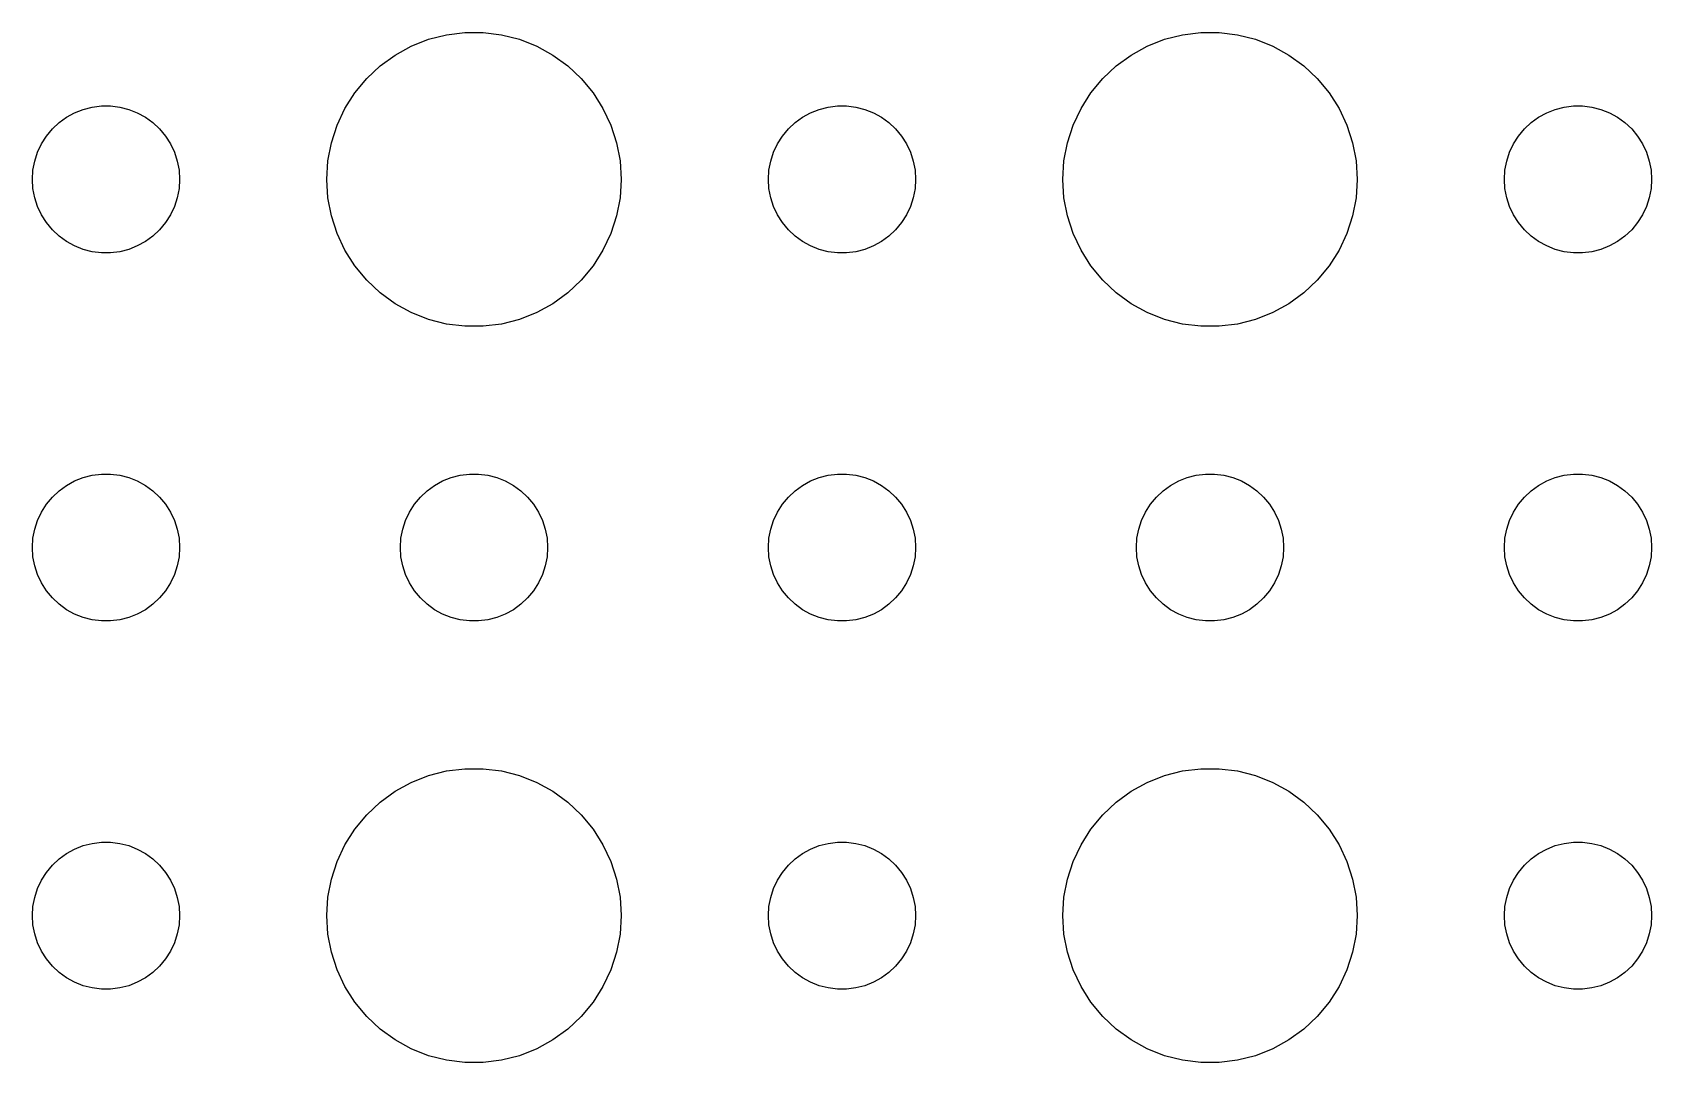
# Model space of a CAD drawing. Header units: metres. Extents: x -142 to 142, y -142 to 142.
# Drawn here: x -39 to -6, y -107.99 to -87.01 of the extents above; entities that cross this region are included whole.
import ezdxf

# ---------------------------------------------------------------- set-up
doc = ezdxf.new("R2010")
doc.units = ezdxf.units.M

msp = doc.modelspace()

# ---------------------------------------------------------------- linework, layer by layer
for p, q in [((-30.927, -87.1468), (-30.5621, -87.0531)), ((-30.5621, -87.0531), (-30.1884, -87.0059)), ((-30.1884, -87.0059), (-29.8116, -87.0059)), ((-29.8116, -87.0059), (-29.4379, -87.0531)), ((-29.4379, -87.0531), (-29.0729, -87.1468)), ((-15.927, -87.1468), (-15.5621, -87.0531)), ((-15.5621, -87.0531), (-15.1884, -87.0059)), ((-15.1884, -87.0059), (-14.8116, -87.0059)), ((-14.8116, -87.0059), (-14.4379, -87.0531)), ((-14.4379, -87.0531), (-14.0729, -87.1468)), ((-31.6075, -87.467), (-31.2773, -87.2855)), ((-31.2773, -87.2855), (-30.927, -87.1468)), ((-29.0729, -87.1468), (-28.7227, -87.2855)), ((-28.7227, -87.2855), (-28.3925, -87.467)), ((-16.6075, -87.467), (-16.2773, -87.2855)), ((-16.2773, -87.2855), (-15.927, -87.1468)), ((-14.0729, -87.1468), (-13.7227, -87.2855)), ((-13.7227, -87.2855), (-13.3925, -87.467)), ((-32.1869, -87.9464), (-31.9123, -87.6885)), ((-31.9123, -87.6885), (-31.6075, -87.467)), ((-28.3925, -87.467), (-28.0877, -87.6885)), ((-28.0877, -87.6885), (-27.8131, -87.9464)), ((-17.1869, -87.9464), (-16.9123, -87.6885)), ((-16.9123, -87.6885), (-16.6075, -87.467)), ((-13.3925, -87.467), (-13.0877, -87.6885)), ((-13.0877, -87.6885), (-12.8131, -87.9464)), ((-32.427, -88.2366), (-32.1869, -87.9464)), ((-27.8131, -87.9464), (-27.5729, -88.2366)), ((-17.427, -88.2366), (-17.1869, -87.9464)), ((-12.8131, -87.9464), (-12.5729, -88.2366)), ((-32.6289, -88.5547), (-32.427, -88.2366)), ((-27.5729, -88.2366), (-27.3711, -88.5547)), ((-17.6289, -88.5547), (-17.427, -88.2366)), ((-12.5729, -88.2366), (-12.3711, -88.5547)), ((-38.4561, -88.8442), (-38.3037, -88.7335)), ((-38.3037, -88.7335), (-38.1387, -88.6428)), ((-38.1387, -88.6428), (-37.9635, -88.5734)), ((-37.9635, -88.5734), (-37.7811, -88.5266)), ((-37.7811, -88.5266), (-37.5942, -88.503)), ((-37.5942, -88.503), (-37.4058, -88.503)), ((-37.4058, -88.503), (-37.2189, -88.5266)), ((-37.2189, -88.5266), (-37.0365, -88.5734)), ((-37.0365, -88.5734), (-36.8613, -88.6428)), ((-36.8613, -88.6428), (-36.6963, -88.7335)), ((-36.6963, -88.7335), (-36.5439, -88.8442)), ((-32.7893, -88.8956), (-32.6289, -88.5547)), ((-27.3711, -88.5547), (-27.2107, -88.8956)), ((-23.4561, -88.8442), (-23.3037, -88.7335)), ((-23.3037, -88.7335), (-23.1387, -88.6428)), ((-23.1387, -88.6428), (-22.9635, -88.5734)), ((-22.9635, -88.5734), (-22.7811, -88.5266)), ((-22.7811, -88.5266), (-22.5942, -88.503)), ((-22.5942, -88.503), (-22.4058, -88.503)), ((-22.4058, -88.503), (-22.2189, -88.5266)), ((-22.2189, -88.5266), (-22.0365, -88.5734)), ((-22.0365, -88.5734), (-21.8613, -88.6428)), ((-21.8613, -88.6428), (-21.6963, -88.7335)), ((-21.6963, -88.7335), (-21.5439, -88.8442)), ((-17.7893, -88.8956), (-17.6289, -88.5547)), ((-12.3711, -88.5547), (-12.2107, -88.8956)), ((-8.45613, -88.8442), (-8.30373, -88.7335)), ((-8.30373, -88.7335), (-8.13866, -88.6428)), ((-8.13866, -88.6428), (-7.96352, -88.5734)), ((-7.96352, -88.5734), (-7.78107, -88.5266)), ((-7.78107, -88.5266), (-7.59418, -88.503)), ((-7.59418, -88.503), (-7.40581, -88.503)), ((-7.40581, -88.503), (-7.21892, -88.5266)), ((-7.21892, -88.5266), (-7.03647, -88.5734)), ((-7.03647, -88.5734), (-6.86133, -88.6428)), ((-6.86133, -88.6428), (-6.69626, -88.7335)), ((-6.69626, -88.7335), (-6.54385, -88.8442)), ((-38.7135, -89.1183), (-38.5934, -88.9732)), ((-38.5934, -88.9732), (-38.4561, -88.8442)), ((-36.5439, -88.8442), (-36.4065, -88.9732)), ((-36.4065, -88.9732), (-36.2865, -89.1183)), ((-32.9057, -89.2539), (-32.7893, -88.8956)), ((-27.2107, -88.8956), (-27.0942, -89.2539)), ((-23.7135, -89.1183), (-23.5934, -88.9732)), ((-23.5934, -88.9732), (-23.4561, -88.8442)), ((-21.5439, -88.8442), (-21.4065, -88.9732)), ((-21.4065, -88.9732), (-21.2865, -89.1183)), ((-17.9057, -89.2539), (-17.7893, -88.8956)), ((-12.2107, -88.8956), (-12.0942, -89.2539)), ((-8.71352, -89.1183), (-8.59344, -88.9732)), ((-8.59344, -88.9732), (-8.45613, -88.8442)), ((-6.54385, -88.8442), (-6.40654, -88.9732)), ((-6.40654, -88.9732), (-6.28647, -89.1183)), ((-38.8947, -89.4478), (-38.8145, -89.2774)), ((-38.8145, -89.2774), (-38.7135, -89.1183)), ((-36.2865, -89.1183), (-36.1855, -89.2774)), ((-36.1855, -89.2774), (-36.1053, -89.4478)), ((-32.9763, -89.624), (-32.9057, -89.2539)), ((-27.0942, -89.2539), (-27.0237, -89.624)), ((-23.8947, -89.4478), (-23.8145, -89.2774)), ((-23.8145, -89.2774), (-23.7135, -89.1183)), ((-21.2865, -89.1183), (-21.1855, -89.2774)), ((-21.1855, -89.2774), (-21.1053, -89.4478)), ((-17.9763, -89.624), (-17.9057, -89.2539)), ((-12.0942, -89.2539), (-12.0237, -89.624)), ((-8.89465, -89.4478), (-8.81445, -89.2774)), ((-8.81445, -89.2774), (-8.71352, -89.1183)), ((-6.28647, -89.1183), (-6.18553, -89.2774)), ((-6.18553, -89.2774), (-6.10533, -89.4478)), ((-38.9882, -89.812), (-38.9529, -89.627)), ((-38.9529, -89.627), (-38.8947, -89.4478)), ((-36.1053, -89.4478), (-36.0471, -89.627)), ((-36.0471, -89.627), (-36.0118, -89.812)), ((-33, -90), (-32.9763, -89.624)), ((-27.0237, -89.624), (-27, -90)), ((-23.9882, -89.812), (-23.9529, -89.627)), ((-23.9529, -89.627), (-23.8947, -89.4478)), ((-21.1053, -89.4478), (-21.0471, -89.627)), ((-21.0471, -89.627), (-21.0118, -89.812)), ((-18, -90), (-17.9763, -89.624)), ((-12.0237, -89.624), (-12, -90)), ((-8.98816, -89.812), (-8.95287, -89.627)), ((-8.95287, -89.627), (-8.89465, -89.4478)), ((-6.10533, -89.4478), (-6.04712, -89.627)), ((-6.04712, -89.627), (-6.01183, -89.812)), ((-39, -90), (-38.9882, -89.812)), ((-38.9882, -90.188), (-39, -90)), ((-36.0118, -89.812), (-36, -90)), ((-36, -90), (-36.0118, -90.188)), ((-32.9763, -90.376), (-33, -90)), ((-27, -90), (-27.0237, -90.376)), ((-24, -90), (-23.9882, -89.812)), ((-23.9882, -90.188), (-24, -90)), ((-21.0118, -89.812), (-21, -90)), ((-21, -90), (-21.0118, -90.188)), ((-17.9763, -90.376), (-18, -90)), ((-12, -90), (-12.0237, -90.376)), ((-9, -90), (-8.98816, -89.812)), ((-8.98816, -90.188), (-9, -90)), ((-6.01183, -89.812), (-6, -90)), ((-6, -90), (-6.01183, -90.188)), ((-38.9529, -90.373), (-38.9882, -90.188)), ((-38.8947, -90.5522), (-38.9529, -90.373)), ((-36.0471, -90.373), (-36.1053, -90.5522)), ((-36.0118, -90.188), (-36.0471, -90.373)), ((-32.9057, -90.7461), (-32.9763, -90.376)), ((-27.0237, -90.376), (-27.0942, -90.7461)), ((-23.9529, -90.373), (-23.9882, -90.188)), ((-23.8947, -90.5522), (-23.9529, -90.373)), ((-21.0471, -90.373), (-21.1053, -90.5522)), ((-21.0118, -90.188), (-21.0471, -90.373)), ((-17.9057, -90.7461), (-17.9763, -90.376)), ((-12.0237, -90.376), (-12.0942, -90.7461)), ((-8.95287, -90.373), (-8.98816, -90.188)), ((-8.89465, -90.5522), (-8.95287, -90.373)), ((-6.04712, -90.373), (-6.10533, -90.5522)), ((-6.01183, -90.188), (-6.04712, -90.373)), ((-38.8145, -90.7226), (-38.8947, -90.5522)), ((-38.7135, -90.8817), (-38.8145, -90.7226)), ((-36.1855, -90.7226), (-36.2865, -90.8817)), ((-36.1053, -90.5522), (-36.1855, -90.7226)), ((-32.7893, -91.1044), (-32.9057, -90.7461)), ((-27.0942, -90.7461), (-27.2107, -91.1044)), ((-23.8145, -90.7226), (-23.8947, -90.5522)), ((-23.7135, -90.8817), (-23.8145, -90.7226)), ((-21.1855, -90.7226), (-21.2865, -90.8817)), ((-21.1053, -90.5522), (-21.1855, -90.7226)), ((-17.7893, -91.1044), (-17.9057, -90.7461)), ((-12.0942, -90.7461), (-12.2107, -91.1044)), ((-8.81445, -90.7226), (-8.89465, -90.5522)), ((-8.71352, -90.8817), (-8.81445, -90.7226)), ((-6.18553, -90.7226), (-6.28647, -90.8817)), ((-6.10533, -90.5522), (-6.18553, -90.7226)), ((-38.5934, -91.0268), (-38.7135, -90.8817)), ((-38.4561, -91.1558), (-38.5934, -91.0268)), ((-36.4065, -91.0268), (-36.5439, -91.1558)), ((-36.2865, -90.8817), (-36.4065, -91.0268)), ((-23.5934, -91.0268), (-23.7135, -90.8817)), ((-23.4561, -91.1558), (-23.5934, -91.0268)), ((-21.4065, -91.0268), (-21.5439, -91.1558)), ((-21.2865, -90.8817), (-21.4065, -91.0268)), ((-8.59344, -91.0268), (-8.71352, -90.8817)), ((-8.45613, -91.1558), (-8.59344, -91.0268)), ((-6.40654, -91.0268), (-6.54385, -91.1558)), ((-6.28647, -90.8817), (-6.40654, -91.0268)), ((-38.3037, -91.2665), (-38.4561, -91.1558)), ((-38.1387, -91.3572), (-38.3037, -91.2665)), ((-37.9635, -91.4266), (-38.1387, -91.3572)), ((-36.8613, -91.3572), (-37.0365, -91.4266)), ((-36.6963, -91.2665), (-36.8613, -91.3572)), ((-36.5439, -91.1558), (-36.6963, -91.2665)), ((-32.6289, -91.4453), (-32.7893, -91.1044)), ((-27.2107, -91.1044), (-27.3711, -91.4453)), ((-23.3037, -91.2665), (-23.4561, -91.1558)), ((-23.1387, -91.3572), (-23.3037, -91.2665)), ((-22.9635, -91.4266), (-23.1387, -91.3572)), ((-21.8613, -91.3572), (-22.0365, -91.4266)), ((-21.6963, -91.2665), (-21.8613, -91.3572)), ((-21.5439, -91.1558), (-21.6963, -91.2665)), ((-17.6289, -91.4453), (-17.7893, -91.1044)), ((-12.2107, -91.1044), (-12.3711, -91.4453)), ((-8.30373, -91.2665), (-8.45613, -91.1558)), ((-8.13866, -91.3572), (-8.30373, -91.2665)), ((-7.96352, -91.4266), (-8.13866, -91.3572)), ((-6.86133, -91.3572), (-7.03647, -91.4266)), ((-6.69626, -91.2665), (-6.86133, -91.3572)), ((-6.54385, -91.1558), (-6.69626, -91.2665)), ((-37.7811, -91.4734), (-37.9635, -91.4266)), ((-37.5942, -91.497), (-37.7811, -91.4734)), ((-37.4058, -91.497), (-37.5942, -91.497)), ((-37.2189, -91.4734), (-37.4058, -91.497)), ((-37.0365, -91.4266), (-37.2189, -91.4734)), ((-32.427, -91.7634), (-32.6289, -91.4453)), ((-27.3711, -91.4453), (-27.5729, -91.7634)), ((-22.7811, -91.4734), (-22.9635, -91.4266)), ((-22.5942, -91.497), (-22.7811, -91.4734)), ((-22.4058, -91.497), (-22.5942, -91.497)), ((-22.2189, -91.4734), (-22.4058, -91.497)), ((-22.0365, -91.4266), (-22.2189, -91.4734)), ((-17.427, -91.7634), (-17.6289, -91.4453)), ((-12.3711, -91.4453), (-12.5729, -91.7634)), ((-7.78107, -91.4734), (-7.96352, -91.4266)), ((-7.59418, -91.497), (-7.78107, -91.4734)), ((-7.40581, -91.497), (-7.59418, -91.497)), ((-7.21892, -91.4734), (-7.40581, -91.497)), ((-7.03647, -91.4266), (-7.21892, -91.4734)), ((-32.1869, -92.0536), (-32.427, -91.7634)), ((-31.9123, -92.3115), (-32.1869, -92.0536)), ((-27.8131, -92.0536), (-28.0877, -92.3115)), ((-27.5729, -91.7634), (-27.8131, -92.0536)), ((-17.1869, -92.0536), (-17.427, -91.7634)), ((-16.9123, -92.3115), (-17.1869, -92.0536)), ((-12.8131, -92.0536), (-13.0877, -92.3115)), ((-12.5729, -91.7634), (-12.8131, -92.0536)), ((-31.6075, -92.533), (-31.9123, -92.3115)), ((-28.0877, -92.3115), (-28.3925, -92.533)), ((-16.6075, -92.533), (-16.9123, -92.3115)), ((-13.0877, -92.3115), (-13.3925, -92.533)), ((-31.2773, -92.7145), (-31.6075, -92.533)), ((-30.927, -92.8532), (-31.2773, -92.7145)), ((-28.7227, -92.7145), (-29.0729, -92.8532)), ((-28.3925, -92.533), (-28.7227, -92.7145)), ((-16.2773, -92.7145), (-16.6075, -92.533)), ((-15.927, -92.8532), (-16.2773, -92.7145)), ((-13.7227, -92.7145), (-14.0729, -92.8532)), ((-13.3925, -92.533), (-13.7227, -92.7145)), ((-30.5621, -92.9469), (-30.927, -92.8532)), ((-30.1884, -92.9941), (-30.5621, -92.9469)), ((-29.8116, -92.9941), (-30.1884, -92.9941)), ((-29.4379, -92.9469), (-29.8116, -92.9941)), ((-29.0729, -92.8532), (-29.4379, -92.9469)), ((-15.5621, -92.9469), (-15.927, -92.8532)), ((-15.1884, -92.9941), (-15.5621, -92.9469)), ((-14.8116, -92.9941), (-15.1884, -92.9941)), ((-14.4379, -92.9469), (-14.8116, -92.9941)), ((-14.0729, -92.8532), (-14.4379, -92.9469)), ((-37.9635, -96.0734), (-37.7811, -96.0266)), ((-37.7811, -96.0266), (-37.5942, -96.003)), ((-37.5942, -96.003), (-37.4058, -96.003)), ((-37.4058, -96.003), (-37.2189, -96.0266)), ((-37.2189, -96.0266), (-37.0365, -96.0734)), ((-30.4635, -96.0734), (-30.2811, -96.0266)), ((-30.2811, -96.0266), (-30.0942, -96.003)), ((-30.0942, -96.003), (-29.9058, -96.003)), ((-29.9058, -96.003), (-29.7189, -96.0266)), ((-29.7189, -96.0266), (-29.5365, -96.0734)), ((-22.9635, -96.0734), (-22.7811, -96.0266)), ((-22.7811, -96.0266), (-22.5942, -96.003)), ((-22.5942, -96.003), (-22.4058, -96.003)), ((-22.4058, -96.003), (-22.2189, -96.0266)), ((-22.2189, -96.0266), (-22.0365, -96.0734)), ((-15.4635, -96.0734), (-15.2811, -96.0266)), ((-15.2811, -96.0266), (-15.0942, -96.003)), ((-15.0942, -96.003), (-14.9058, -96.003)), ((-14.9058, -96.003), (-14.7189, -96.0266)), ((-14.7189, -96.0266), (-14.5365, -96.0734)), ((-7.96352, -96.0734), (-7.78107, -96.0266)), ((-7.78107, -96.0266), (-7.59418, -96.003)), ((-7.59418, -96.003), (-7.40581, -96.003)), ((-7.40581, -96.003), (-7.21892, -96.0266)), ((-7.21892, -96.0266), (-7.03647, -96.0734)), ((-38.5934, -96.4732), (-38.4561, -96.3442)), ((-38.4561, -96.3442), (-38.3037, -96.2335)), ((-38.3037, -96.2335), (-38.1387, -96.1428)), ((-38.1387, -96.1428), (-37.9635, -96.0734)), ((-37.0365, -96.0734), (-36.8613, -96.1428)), ((-36.8613, -96.1428), (-36.6963, -96.2335)), ((-36.6963, -96.2335), (-36.5439, -96.3442)), ((-36.5439, -96.3442), (-36.4065, -96.4732)), ((-31.0934, -96.4732), (-30.9561, -96.3442)), ((-30.9561, -96.3442), (-30.8037, -96.2335)), ((-30.8037, -96.2335), (-30.6387, -96.1428)), ((-30.6387, -96.1428), (-30.4635, -96.0734)), ((-29.5365, -96.0734), (-29.3613, -96.1428)), ((-29.3613, -96.1428), (-29.1963, -96.2335)), ((-29.1963, -96.2335), (-29.0439, -96.3442)), ((-29.0439, -96.3442), (-28.9065, -96.4732)), ((-23.5934, -96.4732), (-23.4561, -96.3442)), ((-23.4561, -96.3442), (-23.3037, -96.2335)), ((-23.3037, -96.2335), (-23.1387, -96.1428)), ((-23.1387, -96.1428), (-22.9635, -96.0734)), ((-22.0365, -96.0734), (-21.8613, -96.1428)), ((-21.8613, -96.1428), (-21.6963, -96.2335)), ((-21.6963, -96.2335), (-21.5439, -96.3442)), ((-21.5439, -96.3442), (-21.4065, -96.4732)), ((-16.0934, -96.4732), (-15.9561, -96.3442)), ((-15.9561, -96.3442), (-15.8037, -96.2335)), ((-15.8037, -96.2335), (-15.6387, -96.1428)), ((-15.6387, -96.1428), (-15.4635, -96.0734)), ((-14.5365, -96.0734), (-14.3613, -96.1428)), ((-14.3613, -96.1428), (-14.1963, -96.2335)), ((-14.1963, -96.2335), (-14.0439, -96.3442)), ((-14.0439, -96.3442), (-13.9065, -96.4732)), ((-8.59344, -96.4732), (-8.45613, -96.3442)), ((-8.45613, -96.3442), (-8.30373, -96.2335)), ((-8.30373, -96.2335), (-8.13866, -96.1428)), ((-8.13866, -96.1428), (-7.96352, -96.0734)), ((-7.03647, -96.0734), (-6.86133, -96.1428)), ((-6.86133, -96.1428), (-6.69626, -96.2335)), ((-6.69626, -96.2335), (-6.54385, -96.3442)), ((-6.54385, -96.3442), (-6.40654, -96.4732)), ((-38.8145, -96.7774), (-38.7135, -96.6183)), ((-38.7135, -96.6183), (-38.5934, -96.4732)), ((-36.4065, -96.4732), (-36.2865, -96.6183)), ((-36.2865, -96.6183), (-36.1855, -96.7774)), ((-31.3145, -96.7774), (-31.2135, -96.6183)), ((-31.2135, -96.6183), (-31.0934, -96.4732)), ((-28.9065, -96.4732), (-28.7865, -96.6183)), ((-28.7865, -96.6183), (-28.6855, -96.7774)), ((-23.8145, -96.7774), (-23.7135, -96.6183)), ((-23.7135, -96.6183), (-23.5934, -96.4732)), ((-21.4065, -96.4732), (-21.2865, -96.6183)), ((-21.2865, -96.6183), (-21.1855, -96.7774)), ((-16.3145, -96.7774), (-16.2135, -96.6183)), ((-16.2135, -96.6183), (-16.0934, -96.4732)), ((-13.9065, -96.4732), (-13.7865, -96.6183)), ((-13.7865, -96.6183), (-13.6855, -96.7774)), ((-8.81445, -96.7774), (-8.71352, -96.6183)), ((-8.71352, -96.6183), (-8.59344, -96.4732)), ((-6.40654, -96.4732), (-6.28647, -96.6183)), ((-6.28647, -96.6183), (-6.18553, -96.7774)), ((-38.9529, -97.127), (-38.8947, -96.9478)), ((-38.8947, -96.9478), (-38.8145, -96.7774)), ((-36.1855, -96.7774), (-36.1053, -96.9478)), ((-36.1053, -96.9478), (-36.0471, -97.127)), ((-31.4529, -97.127), (-31.3947, -96.9478)), ((-31.3947, -96.9478), (-31.3145, -96.7774)), ((-28.6855, -96.7774), (-28.6053, -96.9478)), ((-28.6053, -96.9478), (-28.5471, -97.127)), ((-23.9529, -97.127), (-23.8947, -96.9478)), ((-23.8947, -96.9478), (-23.8145, -96.7774)), ((-21.1855, -96.7774), (-21.1053, -96.9478)), ((-21.1053, -96.9478), (-21.0471, -97.127)), ((-16.4529, -97.127), (-16.3947, -96.9478)), ((-16.3947, -96.9478), (-16.3145, -96.7774)), ((-13.6855, -96.7774), (-13.6053, -96.9478)), ((-13.6053, -96.9478), (-13.5471, -97.127)), ((-8.95287, -97.127), (-8.89465, -96.9478)), ((-8.89465, -96.9478), (-8.81445, -96.7774)), ((-6.18553, -96.7774), (-6.10533, -96.9478)), ((-6.10533, -96.9478), (-6.04712, -97.127)), ((-39, -97.5), (-38.9882, -97.312)), ((-38.9882, -97.312), (-38.9529, -97.127)), ((-36.0471, -97.127), (-36.0118, -97.312)), ((-36.0118, -97.312), (-36, -97.5)), ((-31.5, -97.5), (-31.4882, -97.312)), ((-31.4882, -97.312), (-31.4529, -97.127)), ((-28.5471, -97.127), (-28.5118, -97.312)), ((-28.5118, -97.312), (-28.5, -97.5)), ((-24, -97.5), (-23.9882, -97.312)), ((-23.9882, -97.312), (-23.9529, -97.127)), ((-21.0471, -97.127), (-21.0118, -97.312)), ((-21.0118, -97.312), (-21, -97.5)), ((-16.5, -97.5), (-16.4882, -97.312)), ((-16.4882, -97.312), (-16.4529, -97.127)), ((-13.5471, -97.127), (-13.5118, -97.312)), ((-13.5118, -97.312), (-13.5, -97.5)), ((-9, -97.5), (-8.98816, -97.312)), ((-8.98816, -97.312), (-8.95287, -97.127)), ((-6.04712, -97.127), (-6.01183, -97.312)), ((-6.01183, -97.312), (-6, -97.5)), ((-38.9882, -97.688), (-39, -97.5)), ((-36, -97.5), (-36.0118, -97.688)), ((-31.4882, -97.688), (-31.5, -97.5)), ((-28.5, -97.5), (-28.5118, -97.688)), ((-23.9882, -97.688), (-24, -97.5)), ((-21, -97.5), (-21.0118, -97.688)), ((-16.4882, -97.688), (-16.5, -97.5)), ((-13.5, -97.5), (-13.5118, -97.688)), ((-8.98816, -97.688), (-9, -97.5)), ((-6, -97.5), (-6.01183, -97.688)), ((-38.9529, -97.873), (-38.9882, -97.688)), ((-38.8947, -98.0522), (-38.9529, -97.873)), ((-36.0471, -97.873), (-36.1053, -98.0522)), ((-36.0118, -97.688), (-36.0471, -97.873)), ((-31.4529, -97.873), (-31.4882, -97.688)), ((-31.3947, -98.0522), (-31.4529, -97.873)), ((-28.5471, -97.873), (-28.6053, -98.0522)), ((-28.5118, -97.688), (-28.5471, -97.873)), ((-23.9529, -97.873), (-23.9882, -97.688)), ((-23.8947, -98.0522), (-23.9529, -97.873)), ((-21.0471, -97.873), (-21.1053, -98.0522)), ((-21.0118, -97.688), (-21.0471, -97.873)), ((-16.4529, -97.873), (-16.4882, -97.688)), ((-16.3947, -98.0522), (-16.4529, -97.873)), ((-13.5471, -97.873), (-13.6053, -98.0522)), ((-13.5118, -97.688), (-13.5471, -97.873)), ((-8.95287, -97.873), (-8.98816, -97.688)), ((-8.89465, -98.0522), (-8.95287, -97.873)), ((-6.04712, -97.873), (-6.10533, -98.0522)), ((-6.01183, -97.688), (-6.04712, -97.873)), ((-38.8145, -98.2226), (-38.8947, -98.0522)), ((-38.7135, -98.3817), (-38.8145, -98.2226)), ((-36.1855, -98.2226), (-36.2865, -98.3817)), ((-36.1053, -98.0522), (-36.1855, -98.2226)), ((-31.3145, -98.2226), (-31.3947, -98.0522)), ((-31.2135, -98.3817), (-31.3145, -98.2226)), ((-28.6855, -98.2226), (-28.7865, -98.3817)), ((-28.6053, -98.0522), (-28.6855, -98.2226)), ((-23.8145, -98.2226), (-23.8947, -98.0522)), ((-23.7135, -98.3817), (-23.8145, -98.2226)), ((-21.1855, -98.2226), (-21.2865, -98.3817)), ((-21.1053, -98.0522), (-21.1855, -98.2226)), ((-16.3145, -98.2226), (-16.3947, -98.0522)), ((-16.2135, -98.3817), (-16.3145, -98.2226)), ((-13.6855, -98.2226), (-13.7865, -98.3817)), ((-13.6053, -98.0522), (-13.6855, -98.2226)), ((-8.81445, -98.2226), (-8.89465, -98.0522)), ((-8.71352, -98.3817), (-8.81445, -98.2226)), ((-6.18553, -98.2226), (-6.28647, -98.3817)), ((-6.10533, -98.0522), (-6.18553, -98.2226)), ((-38.5934, -98.5268), (-38.7135, -98.3817)), ((-38.4561, -98.6558), (-38.5934, -98.5268)), ((-38.3037, -98.7665), (-38.4561, -98.6558)), ((-36.5439, -98.6558), (-36.6963, -98.7665)), ((-36.4065, -98.5268), (-36.5439, -98.6558)), ((-36.2865, -98.3817), (-36.4065, -98.5268)), ((-31.0934, -98.5268), (-31.2135, -98.3817)), ((-30.9561, -98.6558), (-31.0934, -98.5268)), ((-30.8037, -98.7665), (-30.9561, -98.6558)), ((-29.0439, -98.6558), (-29.1963, -98.7665)), ((-28.9065, -98.5268), (-29.0439, -98.6558)), ((-28.7865, -98.3817), (-28.9065, -98.5268)), ((-23.5934, -98.5268), (-23.7135, -98.3817)), ((-23.4561, -98.6558), (-23.5934, -98.5268)), ((-23.3037, -98.7665), (-23.4561, -98.6558)), ((-21.5439, -98.6558), (-21.6963, -98.7665)), ((-21.4065, -98.5268), (-21.5439, -98.6558)), ((-21.2865, -98.3817), (-21.4065, -98.5268)), ((-16.0934, -98.5268), (-16.2135, -98.3817)), ((-15.9561, -98.6558), (-16.0934, -98.5268)), ((-15.8037, -98.7665), (-15.9561, -98.6558)), ((-14.0439, -98.6558), (-14.1963, -98.7665)), ((-13.9065, -98.5268), (-14.0439, -98.6558)), ((-13.7865, -98.3817), (-13.9065, -98.5268)), ((-8.59344, -98.5268), (-8.71352, -98.3817)), ((-8.45613, -98.6558), (-8.59344, -98.5268)), ((-8.30373, -98.7665), (-8.45613, -98.6558)), ((-6.54385, -98.6558), (-6.69626, -98.7665)), ((-6.40654, -98.5268), (-6.54385, -98.6558)), ((-6.28647, -98.3817), (-6.40654, -98.5268)), ((-38.1387, -98.8572), (-38.3037, -98.7665)), ((-37.9635, -98.9266), (-38.1387, -98.8572)), ((-37.7811, -98.9734), (-37.9635, -98.9266)), ((-37.5942, -98.997), (-37.7811, -98.9734)), ((-37.4058, -98.997), (-37.5942, -98.997)), ((-37.2189, -98.9734), (-37.4058, -98.997)), ((-37.0365, -98.9266), (-37.2189, -98.9734)), ((-36.8613, -98.8572), (-37.0365, -98.9266)), ((-36.6963, -98.7665), (-36.8613, -98.8572)), ((-30.6387, -98.8572), (-30.8037, -98.7665)), ((-30.4635, -98.9266), (-30.6387, -98.8572)), ((-30.2811, -98.9734), (-30.4635, -98.9266)), ((-30.0942, -98.997), (-30.2811, -98.9734)), ((-29.9058, -98.997), (-30.0942, -98.997)), ((-29.7189, -98.9734), (-29.9058, -98.997)), ((-29.5365, -98.9266), (-29.7189, -98.9734)), ((-29.3613, -98.8572), (-29.5365, -98.9266)), ((-29.1963, -98.7665), (-29.3613, -98.8572)), ((-23.1387, -98.8572), (-23.3037, -98.7665)), ((-22.9635, -98.9266), (-23.1387, -98.8572)), ((-22.7811, -98.9734), (-22.9635, -98.9266)), ((-22.5942, -98.997), (-22.7811, -98.9734)), ((-22.4058, -98.997), (-22.5942, -98.997)), ((-22.2189, -98.9734), (-22.4058, -98.997)), ((-22.0365, -98.9266), (-22.2189, -98.9734)), ((-21.8613, -98.8572), (-22.0365, -98.9266)), ((-21.6963, -98.7665), (-21.8613, -98.8572)), ((-15.6387, -98.8572), (-15.8037, -98.7665)), ((-15.4635, -98.9266), (-15.6387, -98.8572)), ((-15.2811, -98.9734), (-15.4635, -98.9266)), ((-15.0942, -98.997), (-15.2811, -98.9734)), ((-14.9058, -98.997), (-15.0942, -98.997)), ((-14.7189, -98.9734), (-14.9058, -98.997)), ((-14.5365, -98.9266), (-14.7189, -98.9734)), ((-14.3613, -98.8572), (-14.5365, -98.9266)), ((-14.1963, -98.7665), (-14.3613, -98.8572)), ((-8.13866, -98.8572), (-8.30373, -98.7665)), ((-7.96352, -98.9266), (-8.13866, -98.8572)), ((-7.78107, -98.9734), (-7.96352, -98.9266)), ((-7.59418, -98.997), (-7.78107, -98.9734)), ((-7.40581, -98.997), (-7.59418, -98.997)), ((-7.21892, -98.9734), (-7.40581, -98.997)), ((-7.03647, -98.9266), (-7.21892, -98.9734)), ((-6.86133, -98.8572), (-7.03647, -98.9266)), ((-6.69626, -98.7665), (-6.86133, -98.8572)), ((-31.6075, -102.467), (-31.2773, -102.286)), ((-31.2773, -102.286), (-30.927, -102.147)), ((-30.927, -102.147), (-30.5621, -102.053)), ((-30.5621, -102.053), (-30.1884, -102.006)), ((-30.1884, -102.006), (-29.8116, -102.006)), ((-29.8116, -102.006), (-29.4379, -102.053)), ((-29.4379, -102.053), (-29.0729, -102.147)), ((-29.0729, -102.147), (-28.7227, -102.286)), ((-28.7227, -102.286), (-28.3925, -102.467)), ((-16.6075, -102.467), (-16.2773, -102.286)), ((-16.2773, -102.286), (-15.927, -102.147)), ((-15.927, -102.147), (-15.5621, -102.053)), ((-15.5621, -102.053), (-15.1884, -102.006)), ((-15.1884, -102.006), (-14.8116, -102.006)), ((-14.8116, -102.006), (-14.4379, -102.053)), ((-14.4379, -102.053), (-14.0729, -102.147)), ((-14.0729, -102.147), (-13.7227, -102.286)), ((-13.7227, -102.286), (-13.3925, -102.467)), ((-31.9123, -102.688), (-31.6075, -102.467)), ((-28.3925, -102.467), (-28.0877, -102.688)), ((-16.9123, -102.688), (-16.6075, -102.467)), ((-13.3925, -102.467), (-13.0877, -102.688)), ((-32.427, -103.237), (-32.1869, -102.946)), ((-32.1869, -102.946), (-31.9123, -102.688)), ((-28.0877, -102.688), (-27.8131, -102.946)), ((-27.8131, -102.946), (-27.5729, -103.237)), ((-17.427, -103.237), (-17.1869, -102.946)), ((-17.1869, -102.946), (-16.9123, -102.688)), ((-13.0877, -102.688), (-12.8131, -102.946)), ((-12.8131, -102.946), (-12.5729, -103.237)), ((-32.6289, -103.555), (-32.427, -103.237)), ((-27.5729, -103.237), (-27.3711, -103.555)), ((-17.6289, -103.555), (-17.427, -103.237)), ((-12.5729, -103.237), (-12.3711, -103.555)), ((-38.1387, -103.643), (-37.9635, -103.573)), ((-37.9635, -103.573), (-37.7811, -103.527)), ((-37.7811, -103.527), (-37.5942, -103.503)), ((-37.5942, -103.503), (-37.4058, -103.503)), ((-37.4058, -103.503), (-37.2189, -103.527)), ((-37.2189, -103.527), (-37.0365, -103.573)), ((-37.0365, -103.573), (-36.8613, -103.643)), ((-32.7893, -103.896), (-32.6289, -103.555)), ((-27.3711, -103.555), (-27.2107, -103.896)), ((-23.1387, -103.643), (-22.9635, -103.573)), ((-22.9635, -103.573), (-22.7811, -103.527)), ((-22.7811, -103.527), (-22.5942, -103.503)), ((-22.5942, -103.503), (-22.4058, -103.503)), ((-22.4058, -103.503), (-22.2189, -103.527)), ((-22.2189, -103.527), (-22.0365, -103.573)), ((-22.0365, -103.573), (-21.8613, -103.643)), ((-17.7893, -103.896), (-17.6289, -103.555)), ((-12.3711, -103.555), (-12.2107, -103.896)), ((-8.13866, -103.643), (-7.96352, -103.573)), ((-7.96352, -103.573), (-7.78107, -103.527)), ((-7.78107, -103.527), (-7.59418, -103.503)), ((-7.59418, -103.503), (-7.40581, -103.503)), ((-7.40581, -103.503), (-7.21892, -103.527)), ((-7.21892, -103.527), (-7.03647, -103.573)), ((-7.03647, -103.573), (-6.86133, -103.643)), ((-38.5934, -103.973), (-38.4561, -103.844)), ((-38.4561, -103.844), (-38.3037, -103.734)), ((-38.3037, -103.734), (-38.1387, -103.643)), ((-36.8613, -103.643), (-36.6963, -103.734)), ((-36.6963, -103.734), (-36.5439, -103.844)), ((-36.5439, -103.844), (-36.4065, -103.973)), ((-32.9057, -104.254), (-32.7893, -103.896)), ((-27.2107, -103.896), (-27.0942, -104.254)), ((-23.5934, -103.973), (-23.4561, -103.844)), ((-23.4561, -103.844), (-23.3037, -103.734)), ((-23.3037, -103.734), (-23.1387, -103.643)), ((-21.8613, -103.643), (-21.6963, -103.734)), ((-21.6963, -103.734), (-21.5439, -103.844)), ((-21.5439, -103.844), (-21.4065, -103.973)), ((-17.9057, -104.254), (-17.7893, -103.896)), ((-12.2107, -103.896), (-12.0942, -104.254)), ((-8.59344, -103.973), (-8.45613, -103.844)), ((-8.45613, -103.844), (-8.30373, -103.734)), ((-8.30373, -103.734), (-8.13866, -103.643)), ((-6.86133, -103.643), (-6.69626, -103.734)), ((-6.69626, -103.734), (-6.54385, -103.844)), ((-6.54385, -103.844), (-6.40654, -103.973)), ((-38.8947, -104.448), (-38.8145, -104.277)), ((-38.8145, -104.277), (-38.7135, -104.118)), ((-38.7135, -104.118), (-38.5934, -103.973)), ((-36.4065, -103.973), (-36.2865, -104.118)), ((-36.2865, -104.118), (-36.1855, -104.277)), ((-36.1855, -104.277), (-36.1053, -104.448)), ((-32.9763, -104.624), (-32.9057, -104.254)), ((-27.0942, -104.254), (-27.0237, -104.624)), ((-23.8947, -104.448), (-23.8145, -104.277)), ((-23.8145, -104.277), (-23.7135, -104.118)), ((-23.7135, -104.118), (-23.5934, -103.973)), ((-21.4065, -103.973), (-21.2865, -104.118)), ((-21.2865, -104.118), (-21.1855, -104.277)), ((-21.1855, -104.277), (-21.1053, -104.448)), ((-17.9763, -104.624), (-17.9057, -104.254)), ((-12.0942, -104.254), (-12.0237, -104.624)), ((-8.89465, -104.448), (-8.81445, -104.277)), ((-8.81445, -104.277), (-8.71352, -104.118)), ((-8.71352, -104.118), (-8.59344, -103.973)), ((-6.40654, -103.973), (-6.28647, -104.118)), ((-6.28647, -104.118), (-6.18553, -104.277)), ((-6.18553, -104.277), (-6.10533, -104.448)), ((-38.9529, -104.627), (-38.8947, -104.448)), ((-36.1053, -104.448), (-36.0471, -104.627)), ((-23.9529, -104.627), (-23.8947, -104.448)), ((-21.1053, -104.448), (-21.0471, -104.627)), ((-8.95287, -104.627), (-8.89465, -104.448)), ((-6.10533, -104.448), (-6.04712, -104.627)), ((-39, -105), (-38.9882, -104.812)), ((-38.9882, -104.812), (-38.9529, -104.627)), ((-36.0471, -104.627), (-36.0118, -104.812)), ((-36.0118, -104.812), (-36, -105)), ((-33, -105), (-32.9763, -104.624)), ((-27.0237, -104.624), (-27, -105)), ((-24, -105), (-23.9882, -104.812)), ((-23.9882, -104.812), (-23.9529, -104.627)), ((-21.0471, -104.627), (-21.0118, -104.812)), ((-21.0118, -104.812), (-21, -105)), ((-18, -105), (-17.9763, -104.624)), ((-12.0237, -104.624), (-12, -105)), ((-9, -105), (-8.98816, -104.812)), ((-8.98816, -104.812), (-8.95287, -104.627)), ((-6.04712, -104.627), (-6.01183, -104.812)), ((-6.01183, -104.812), (-6, -105)), ((-38.9882, -105.188), (-39, -105)), ((-38.9529, -105.373), (-38.9882, -105.188)), ((-36.0118, -105.188), (-36.0471, -105.373)), ((-36, -105), (-36.0118, -105.188)), ((-32.9763, -105.376), (-33, -105)), ((-27, -105), (-27.0237, -105.376)), ((-23.9882, -105.188), (-24, -105)), ((-23.9529, -105.373), (-23.9882, -105.188)), ((-21.0118, -105.188), (-21.0471, -105.373)), ((-21, -105), (-21.0118, -105.188)), ((-17.9763, -105.376), (-18, -105)), ((-12, -105), (-12.0237, -105.376)), ((-8.98816, -105.188), (-9, -105)), ((-8.95287, -105.373), (-8.98816, -105.188)), ((-6.01183, -105.188), (-6.04712, -105.373)), ((-6, -105), (-6.01183, -105.188)), ((-38.8947, -105.552), (-38.9529, -105.373)), ((-38.8145, -105.723), (-38.8947, -105.552)), ((-36.1053, -105.552), (-36.1855, -105.723)), ((-36.0471, -105.373), (-36.1053, -105.552)), ((-32.9057, -105.746), (-32.9763, -105.376)), ((-27.0237, -105.376), (-27.0942, -105.746)), ((-23.8947, -105.552), (-23.9529, -105.373)), ((-23.8145, -105.723), (-23.8947, -105.552)), ((-21.1053, -105.552), (-21.1855, -105.723)), ((-21.0471, -105.373), (-21.1053, -105.552)), ((-17.9057, -105.746), (-17.9763, -105.376)), ((-12.0237, -105.376), (-12.0942, -105.746)), ((-8.89465, -105.552), (-8.95287, -105.373)), ((-8.81445, -105.723), (-8.89465, -105.552)), ((-6.10533, -105.552), (-6.18553, -105.723)), ((-6.04712, -105.373), (-6.10533, -105.552)), ((-38.7135, -105.882), (-38.8145, -105.723)), ((-38.5934, -106.027), (-38.7135, -105.882)), ((-36.2865, -105.882), (-36.4065, -106.027)), ((-36.1855, -105.723), (-36.2865, -105.882)), ((-32.7893, -106.104), (-32.9057, -105.746)), ((-27.0942, -105.746), (-27.2107, -106.104)), ((-23.7135, -105.882), (-23.8145, -105.723)), ((-23.5934, -106.027), (-23.7135, -105.882)), ((-21.2865, -105.882), (-21.4065, -106.027)), ((-21.1855, -105.723), (-21.2865, -105.882)), ((-17.7893, -106.104), (-17.9057, -105.746)), ((-12.0942, -105.746), (-12.2107, -106.104)), ((-8.71352, -105.882), (-8.81445, -105.723)), ((-8.59344, -106.027), (-8.71352, -105.882)), ((-6.28647, -105.882), (-6.40654, -106.027)), ((-6.18553, -105.723), (-6.28647, -105.882)), ((-38.4561, -106.156), (-38.5934, -106.027)), ((-38.3037, -106.266), (-38.4561, -106.156)), ((-36.5439, -106.156), (-36.6963, -106.266)), ((-36.4065, -106.027), (-36.5439, -106.156)), ((-32.6289, -106.445), (-32.7893, -106.104)), ((-27.2107, -106.104), (-27.3711, -106.445)), ((-23.4561, -106.156), (-23.5934, -106.027)), ((-23.3037, -106.266), (-23.4561, -106.156)), ((-21.5439, -106.156), (-21.6963, -106.266)), ((-21.4065, -106.027), (-21.5439, -106.156)), ((-17.6289, -106.445), (-17.7893, -106.104)), ((-12.2107, -106.104), (-12.3711, -106.445)), ((-8.45613, -106.156), (-8.59344, -106.027)), ((-8.30373, -106.266), (-8.45613, -106.156)), ((-6.54385, -106.156), (-6.69626, -106.266)), ((-6.40654, -106.027), (-6.54385, -106.156)), ((-38.1387, -106.357), (-38.3037, -106.266)), ((-37.9635, -106.427), (-38.1387, -106.357)), ((-37.7811, -106.473), (-37.9635, -106.427)), ((-37.5942, -106.497), (-37.7811, -106.473)), ((-37.4058, -106.497), (-37.5942, -106.497)), ((-37.2189, -106.473), (-37.4058, -106.497)), ((-37.0365, -106.427), (-37.2189, -106.473)), ((-36.8613, -106.357), (-37.0365, -106.427)), ((-36.6963, -106.266), (-36.8613, -106.357)), ((-32.427, -106.763), (-32.6289, -106.445)), ((-27.3711, -106.445), (-27.5729, -106.763)), ((-23.1387, -106.357), (-23.3037, -106.266)), ((-22.9635, -106.427), (-23.1387, -106.357)), ((-22.7811, -106.473), (-22.9635, -106.427)), ((-22.5942, -106.497), (-22.7811, -106.473)), ((-22.4058, -106.497), (-22.5942, -106.497)), ((-22.2189, -106.473), (-22.4058, -106.497)), ((-22.0365, -106.427), (-22.2189, -106.473)), ((-21.8613, -106.357), (-22.0365, -106.427)), ((-21.6963, -106.266), (-21.8613, -106.357)), ((-17.427, -106.763), (-17.6289, -106.445)), ((-12.3711, -106.445), (-12.5729, -106.763)), ((-8.13866, -106.357), (-8.30373, -106.266)), ((-7.96352, -106.427), (-8.13866, -106.357)), ((-7.78107, -106.473), (-7.96352, -106.427)), ((-7.59418, -106.497), (-7.78107, -106.473)), ((-7.40581, -106.497), (-7.59418, -106.497)), ((-7.21892, -106.473), (-7.40581, -106.497)), ((-7.03647, -106.427), (-7.21892, -106.473)), ((-6.86133, -106.357), (-7.03647, -106.427)), ((-6.69626, -106.266), (-6.86133, -106.357)), ((-32.1869, -107.054), (-32.427, -106.763)), ((-27.5729, -106.763), (-27.8131, -107.054)), ((-17.1869, -107.054), (-17.427, -106.763)), ((-12.5729, -106.763), (-12.8131, -107.054)), ((-31.9123, -107.312), (-32.1869, -107.054)), ((-27.8131, -107.054), (-28.0877, -107.312)), ((-16.9123, -107.312), (-17.1869, -107.054)), ((-12.8131, -107.054), (-13.0877, -107.312)), ((-31.6075, -107.533), (-31.9123, -107.312)), ((-31.2773, -107.714), (-31.6075, -107.533)), ((-28.3925, -107.533), (-28.7227, -107.714)), ((-28.0877, -107.312), (-28.3925, -107.533)), ((-16.6075, -107.533), (-16.9123, -107.312)), ((-16.2773, -107.714), (-16.6075, -107.533)), ((-13.3925, -107.533), (-13.7227, -107.714)), ((-13.0877, -107.312), (-13.3925, -107.533)), ((-30.927, -107.853), (-31.2773, -107.714)), ((-30.5621, -107.947), (-30.927, -107.853)), ((-29.0729, -107.853), (-29.4379, -107.947)), ((-28.7227, -107.714), (-29.0729, -107.853)), ((-15.927, -107.853), (-16.2773, -107.714)), ((-15.5621, -107.947), (-15.927, -107.853)), ((-14.0729, -107.853), (-14.4379, -107.947)), ((-13.7227, -107.714), (-14.0729, -107.853)), ((-30.1884, -107.994), (-30.5621, -107.947)), ((-29.8116, -107.994), (-30.1884, -107.994)), ((-29.4379, -107.947), (-29.8116, -107.994)), ((-15.1884, -107.994), (-15.5621, -107.947)), ((-14.8116, -107.994), (-15.1884, -107.994)), ((-14.4379, -107.947), (-14.8116, -107.994))]:
    msp.add_line(p, q)

doc.saveas('drawing.dxf')
